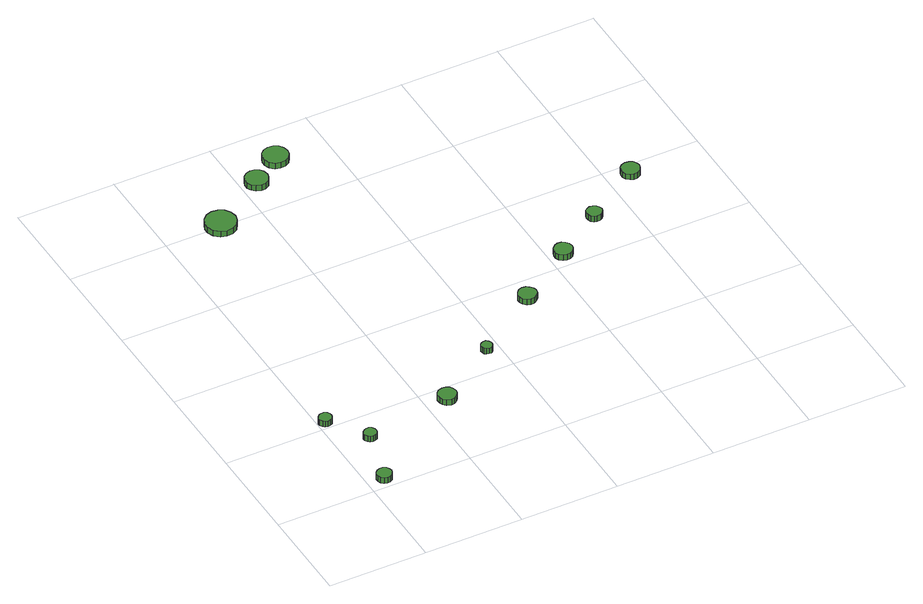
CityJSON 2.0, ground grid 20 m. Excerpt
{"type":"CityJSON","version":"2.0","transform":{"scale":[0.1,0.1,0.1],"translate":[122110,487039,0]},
"CityObjects":{
"tree1":{"type":"SolitaryVegetationObject","attributes":{"function":"something"},"geometry":[{"type":"MultiSurface","lod":"1","boundaries":[[[0,1,2,3,4,5,6,7,8,9,10,11,12,13,14]],[[15,16,17,18,19,20,21,22,23,24,25,26,27,28,29]],[[0,29,28,1]],[[1,28,27,2]],[[2,27,26,3]],[[3,26,25,4]],[[4,25,24,5]],[[5,24,23,6]],[[6,23,22,7]],[[7,22,21,8]],[[8,21,20,9]],[[9,20,19,10]],[[10,19,18,11]],[[11,18,17,12]],[[12,17,16,13]],[[13,16,15,14]],[[14,15,29,0]]]}]},
"tree2":{"type":"SolitaryVegetationObject","attributes":{"function":"something"},"geometry":[{"type":"MultiSurface","lod":"1","boundaries":[[[30,31,32,33,34,35,36,37,38,39,40,41,42,43,44]],[[45,46,47,48,49,50,51,52,53,54,55,56,57,58,59]],[[30,59,58,31]],[[31,58,57,32]],[[32,57,56,33]],[[33,56,55,34]],[[34,55,54,35]],[[35,54,53,36]],[[36,53,52,37]],[[37,52,51,38]],[[38,51,50,39]],[[39,50,49,40]],[[40,49,48,41]],[[41,48,47,42]],[[42,47,46,43]],[[43,46,45,44]],[[44,45,59,30]]]}]},
"tree3":{"type":"SolitaryVegetationObject","attributes":{"function":"something"},"geometry":[{"type":"MultiSurface","lod":"1","boundaries":[[[60,61,62,63,64,65,66,67,68,69,70,71,72,73,74]],[[75,76,77,78,79,80,81,82,83,84,85,86,87,88,89]],[[60,89,88,61]],[[61,88,87,62]],[[62,87,86,63]],[[63,86,85,64]],[[64,85,84,65]],[[65,84,83,66]],[[66,83,82,67]],[[67,82,81,68]],[[68,81,80,69]],[[69,80,79,70]],[[70,79,78,71]],[[71,78,77,72]],[[72,77,76,73]],[[73,76,75,74]],[[74,75,89,60]]]}]},
"tree4":{"type":"SolitaryVegetationObject","attributes":{"function":"something"},"geometry":[{"type":"MultiSurface","lod":"1","boundaries":[[[90,91,92,93,94,95,96,97,98,99,100,101,102,103,104]],[[105,106,107,108,109,110,111,112,113,114,115,116,117,118,119]],[[90,119,118,91]],[[91,118,117,92]],[[92,117,116,93]],[[93,116,115,94]],[[94,115,114,95]],[[95,114,113,96]],[[96,113,112,97]],[[97,112,111,98]],[[98,111,110,99]],[[99,110,109,100]],[[100,109,108,101]],[[101,108,107,102]],[[102,107,106,103]],[[103,106,105,104]],[[104,105,119,90]]]}]},
"tree5":{"type":"SolitaryVegetationObject","attributes":{"function":"something"},"geometry":[{"type":"MultiSurface","lod":"1","boundaries":[[[120,121,122,123,124,125,126,127,128,129,130,131,132,133,134]],[[135,136,137,138,139,140,141,142,143,144,145,146,147,148,149]],[[120,149,148,121]],[[121,148,147,122]],[[122,147,146,123]],[[123,146,145,124]],[[124,145,144,125]],[[125,144,143,126]],[[126,143,142,127]],[[127,142,141,128]],[[128,141,140,129]],[[129,140,139,130]],[[130,139,138,131]],[[131,138,137,132]],[[132,137,136,133]],[[133,136,135,134]],[[134,135,149,120]]]}]},
"tree6":{"type":"SolitaryVegetationObject","attributes":{"function":"something"},"geometry":[{"type":"MultiSurface","lod":"1","boundaries":[[[150,151,152,153,154,155,156,157,158,159,160,161,162,163,164]],[[165,166,167,168,169,170,171,172,173,174,175,176,177,178,179]],[[150,179,178,151]],[[151,178,177,152]],[[152,177,176,153]],[[153,176,175,154]],[[154,175,174,155]],[[155,174,173,156]],[[156,173,172,157]],[[157,172,171,158]],[[158,171,170,159]],[[159,170,169,160]],[[160,169,168,161]],[[161,168,167,162]],[[162,167,166,163]],[[163,166,165,164]],[[164,165,179,150]]]}]},
"tree7":{"type":"SolitaryVegetationObject","attributes":{"function":"something"},"geometry":[{"type":"MultiSurface","lod":"1","boundaries":[[[180,181,182,183,184,185,186,187,188,189,190,191,192,193,194]],[[195,196,197,198,199,200,201,202,203,204,205,206,207,208,209]],[[180,209,208,181]],[[181,208,207,182]],[[182,207,206,183]],[[183,206,205,184]],[[184,205,204,185]],[[185,204,203,186]],[[186,203,202,187]],[[187,202,201,188]],[[188,201,200,189]],[[189,200,199,190]],[[190,199,198,191]],[[191,198,197,192]],[[192,197,196,193]],[[193,196,195,194]],[[194,195,209,180]]]}]},
"tree8":{"type":"SolitaryVegetationObject","attributes":{"function":"something"},"geometry":[{"type":"MultiSurface","lod":"1","boundaries":[[[210,211,212,213,214,215,216,217,218,219,220,221,222,223,224]],[[225,226,227,228,229,230,231,232,233,234,235,236,237,238,239]],[[210,239,238,211]],[[211,238,237,212]],[[212,237,236,213]],[[213,236,235,214]],[[214,235,234,215]],[[215,234,233,216]],[[216,233,232,217]],[[217,232,231,218]],[[218,231,230,219]],[[219,230,229,220]],[[220,229,228,221]],[[221,228,227,222]],[[222,227,226,223]],[[223,226,225,224]],[[224,225,239,210]]]}]},
"tree9":{"type":"SolitaryVegetationObject","attributes":{"function":"something"},"geometry":[{"type":"MultiSurface","lod":"1","boundaries":[[[240,241,242,243,244,245,246,247,248,249,250,251,252,253,254]],[[255,256,257,258,259,260,261,262,263,264,265,266,267,268,269]],[[240,269,268,241]],[[241,268,267,242]],[[242,267,266,243]],[[243,266,265,244]],[[244,265,264,245]],[[245,264,263,246]],[[246,263,262,247]],[[247,262,261,248]],[[248,261,260,249]],[[249,260,259,250]],[[250,259,258,251]],[[251,258,257,252]],[[252,257,256,253]],[[253,256,255,254]],[[254,255,269,240]]]}]},
"tree10":{"type":"SolitaryVegetationObject","attributes":{"function":"something"},"geometry":[{"type":"MultiSurface","lod":"1","boundaries":[[[270,271,272,273,274,275,276,277,278,279,280,281,282,283,284]],[[285,286,287,288,289,290,291,292,293,294,295,296,297,298,299]],[[270,299,298,271]],[[271,298,297,272]],[[272,297,296,273]],[[273,296,295,274]],[[274,295,294,275]],[[275,294,293,276]],[[276,293,292,277]],[[277,292,291,278]],[[278,291,290,279]],[[279,290,289,280]],[[280,289,288,281]],[[281,288,287,282]],[[282,287,286,283]],[[283,286,285,284]],[[284,285,299,270]]]}]},
"tree11":{"type":"SolitaryVegetationObject","attributes":{"function":"something"},"geometry":[{"type":"MultiSurface","lod":"1","boundaries":[[[300,301,302,303,304,305,306,307,308,309,310,311,312,313,314]],[[315,316,317,318,319,320,321,322,323,324,325,326,327,328,329]],[[300,329,328,301]],[[301,328,327,302]],[[302,327,326,303]],[[303,326,325,304]],[[304,325,324,305]],[[305,324,323,306]],[[306,323,322,307]],[[307,322,321,308]],[[308,321,320,309]],[[309,320,319,310]],[[310,319,318,311]],[[311,318,317,312]],[[312,317,316,313]],[[313,316,315,314]],[[314,315,329,300]]]}]},
"tree12":{"type":"SolitaryVegetationObject","attributes":{"function":"something"},"geometry":[{"type":"MultiSurface","lod":"1","boundaries":[[[330,331,332,333,334,335,336,337,338,339,340,341,342,343,344]],[[345,346,347,348,349,350,351,352,353,354,355,356,357,358,359]],[[330,359,358,331]],[[331,358,357,332]],[[332,357,356,333]],[[333,356,355,334]],[[334,355,354,335]],[[335,354,353,336]],[[336,353,352,337]],[[337,352,351,338]],[[338,351,350,339]],[[339,350,349,340]],[[340,349,348,341]],[[341,348,347,342]],[[342,347,346,343]],[[343,346,345,344]],[[344,345,359,330]]]}]}
},
"vertices":[
[48,19,20],[46,26,20],[43,31,20],[37,34,20],[31,34,20],[25,32,20],[20,28,20],[18,23,20],[18,16,20],[20,10,20],[25,6,20],[31,4,20],[37,5,20],[43,8,20],[46,13,20],[46,13,7],[43,8,7],[37,5,7],[31,4,7],[25,6,7],[20,10,7],[18,16,7],[18,23,7],[20,28,7],[25,32,7],[31,34,7],[37,34,7],[43,31,7],[46,26,7],[48,19,7],
[28,214,17],[27,220,17],[24,224,17],[19,227,17],[14,227,17],[9,226,17],[5,222,17],[2,217,17],[2,211,17],[5,206,17],[9,203,17],[14,201,17],[19,202,17],[24,204,17],[27,209,17],[27,209,4],[24,204,4],[19,202,4],[14,201,4],[9,203,4],[5,206,4],[2,211,4],[2,217,4],[5,222,4],[9,226,4],[14,227,4],[19,227,4],[24,224,4],[27,220,4],[28,214,4],
[80,137,17],[79,142,17],[76,147,17],[71,150,17],[66,150,17],[61,148,17],[57,145,17],[54,140,17],[54,134,17],[57,129,17],[61,126,17],[66,124,17],[71,125,17],[76,127,17],[79,132,17],[79,132,4],[76,127,4],[71,125,4],[66,124,4],[61,126,4],[57,129,4],[54,134,4],[54,140,4],[57,145,4],[61,148,4],[66,150,4],[71,150,4],[76,147,4],[79,142,4],[80,137,4],
[261,164,20],[259,171,20],[255,178,20],[248,181,20],[241,182,20],[233,180,20],[227,175,20],[224,168,20],[224,160,20],[227,153,20],[233,148,20],[241,145,20],[248,146,20],[255,150,20],[259,156,20],[259,156,7],[255,150,7],[248,146,7],[241,145,7],[233,148,7],[227,153,7],[224,160,7],[224,168,7],[227,175,7],[233,180,7],[241,182,7],[248,181,7],[255,178,7],[259,171,7],[261,164,7],
[146,801,16],[143,814,16],[136,824,16],[125,830,16],[112,832,16],[100,828,16],[90,819,16],[85,807,16],[85,795,16],[90,783,16],[100,774,16],[112,770,16],[125,772,16],[136,778,16],[143,789,16],[143,789,3],[136,778,3],[125,772,3],[112,770,3],[100,774,3],[90,783,3],[85,795,3],[85,807,3],[90,819,3],[100,828,3],[112,832,3],[125,830,3],[136,824,3],[143,814,3],[146,801,3],
[384,253,19],[383,257,19],[381,261,19],[377,264,19],[372,264,19],[368,263,19],[364,260,19],[362,255,19],[362,251,19],[364,246,19],[368,243,19],[372,242,19],[377,242,19],[381,245,19],[383,248,19],[383,248,6],[381,245,6],[377,242,6],[372,242,6],[368,243,6],[364,246,6],[362,251,6],[362,255,6],[364,260,6],[368,263,6],[372,264,6],[377,264,6],[381,261,6],[383,257,6],[384,253,6],
[255,879,15],[253,889,15],[248,896,15],[239,901,15],[230,902,15],[221,899,15],[214,893,15],[210,884,15],[210,874,15],[214,866,15],[221,859,15],[230,856,15],[239,857,15],[248,862,15],[253,870,15],[253,870,2],[248,862,2],[239,857,2],[230,856,2],[221,859,2],[214,866,2],[210,874,2],[210,884,2],[214,893,2],[221,899,2],[230,902,2],[239,901,2],[248,896,2],[253,889,2],[255,879,2],
[319,920,16],[317,930,16],[311,939,16],[302,944,16],[291,945,16],[281,942,16],[273,935,16],[269,925,16],[269,915,16],[273,905,16],[281,898,16],[291,895,16],[302,896,16],[311,901,16],[317,910,16],[317,910,3],[311,901,3],[302,896,3],[291,895,3],[281,898,3],[273,905,3],[269,915,3],[269,925,3],[273,935,3],[281,942,3],[291,945,3],[302,944,3],[311,939,3],[317,930,3],[319,920,3],
[527,346,21],[525,353,21],[520,359,21],[514,363,21],[506,364,21],[499,362,21],[493,356,21],[490,349,21],[490,342,21],[493,335,21],[499,329,21],[506,327,21],[514,328,21],[520,332,21],[525,338,21],[525,338,8],[520,332,8],[514,328,8],[506,327,8],[499,329,8],[493,335,8],[490,342,8],[490,349,8],[493,356,8],[499,362,8],[506,364,8],[514,363,8],[520,359,8],[525,353,8],[527,346,8],
[646,427,20],[644,435,20],[639,441,20],[633,445,20],[625,446,20],[618,443,20],[612,438,20],[609,431,20],[609,423,20],[612,416,20],[618,411,20],[625,409,20],[633,409,20],[639,413,20],[644,420,20],[644,420,7],[639,413,7],[633,409,7],[625,409,7],[618,411,7],[612,416,7],[609,423,7],[609,431,7],[612,438,7],[618,443,7],[625,446,7],[633,445,7],[639,441,7],[644,435,7],[646,427,7],
[745,495,19],[743,502,19],[739,507,19],[734,510,19],[727,511,19],[721,509,19],[716,505,19],[714,499,19],[714,492,19],[716,486,19],[721,482,19],[727,480,19],[734,481,19],[739,484,19],[743,489,19],[743,489,6],[739,484,6],[734,481,6],[727,480,6],[721,482,6],[716,486,6],[714,492,6],[714,499,6],[716,505,6],[721,509,6],[727,511,6],[734,510,6],[739,507,6],[743,502,6],[745,495,6],
[866,575,17],[864,582,17],[860,589,17],[853,592,17],[845,593,17],[838,591,17],[832,586,17],[829,579,17],[829,571,17],[832,564,17],[838,559,17],[845,556,17],[853,557,17],[860,561,17],[864,567,17],[864,567,4],[860,561,4],[853,557,4],[845,556,4],[838,559,4],[832,564,4],[829,571,4],[829,579,4],[832,586,4],[838,591,4],[845,593,4],[853,592,4],[860,589,4],[864,582,4],[866,575,4]
]}
